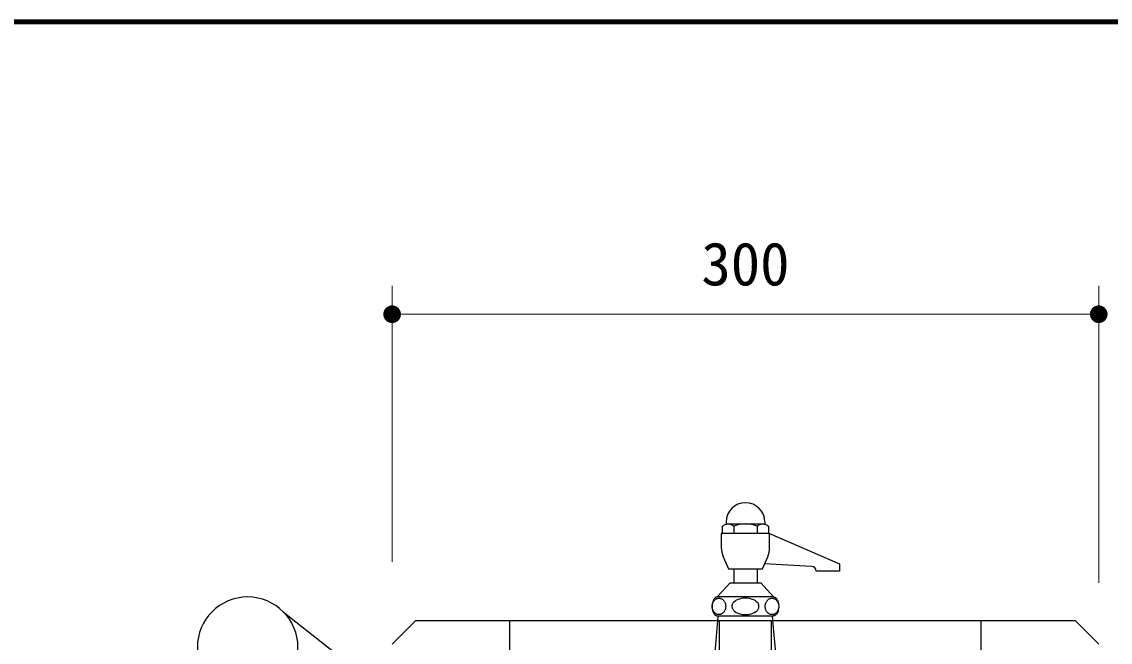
# Model space of a CAD drawing. Units: millimetres at full size, sheet at 1:20; some dimension numbers follow another scale. Extents: x 300 to 8100, y 300 to 5640.
# Drawn here: x 6263 to 7187, y 5113 to 5640 of the extents above; entities that cross this region are included whole.
import ezdxf
from ezdxf.enums import TextEntityAlignment as Align

# ---------------------------------------------------------------- set-up
doc = ezdxf.new("R2010")
doc.units = ezdxf.units.MM
doc.header["$LTSCALE"] = 20
for name, color, linetype, lineweight in [('D-STR-DIM\u3000寸法線、寸法値', 7, 'Continuous', 13), ('D-STR\u3000構造物外形線', 1, 'Continuous', 25), ('V-nasSTD', 3, 'Continuous', 140)]:
    doc.layers.add(name, color=color, linetype=linetype, lineweight=lineweight)
doc.styles.add('ＭＳ ゴシック', font='')
doc.styles.get('ＭＳ ゴシック').set_extended_font_data('MS Gothic')

# ---------------------------------------------------------------- blocks, each defined once
blk = doc.blocks.new('filled_dot')
at = {"color": 0, "linetype": 'Continuous', "lineweight": -2, "const_width": 1.25}
blk.add_lwpolyline([(-0.625, 0, 1), (0.625, 0, 1)], format="xyb", close=True, dxfattribs=at)

msp = doc.modelspace()

# ---------------------------------------------------------------- linework, layer by layer
at = {"layer": 'D-STR-DIM\u3000寸法線、寸法値'}
for p, q in [((6577.3, 5181.62), (6577.3, 5415.78)), ((7177.3, 5163.78), (7177.3, 5415.78)), ((6577.3, 5391.78), (7177.3, 5391.78))]:
    msp.add_line(p, q, dxfattribs=at)
at = {"layer": 'D-STR\u3000構造物外形線'}
for p, q in [((6860.8, 5215.28), (6860.8, 5213.52)), ((6862.58, 5213.78), (6892.02, 5213.78)), ((6893.8, 5215.28), (6893.8, 5213.52)), ((6897.8, 5205.78), (6856.8, 5205.78)), ((6856.8, 5205.78), (6856.8, 5193.88)), ((6857.67, 5211.78), (6857.67, 5205.78)), ((6867.48, 5211.78), (6867.48, 5205.78)), ((6887.11, 5211.78), (6887.11, 5205.78)), ((6896.93, 5211.78), (6896.93, 5205.78)), ((6897.8, 5205.78), (6957.3, 5179.78)), ((6897.8, 5193.88), (6897.8, 5205.78)), ((6858.42, 5186), (6862.8, 5175.78)), ((6891.8, 5175.78), (6896.18, 5186)), ((6933.5, 5177.77), (6893.51, 5179.78)), ((6957.3, 5179.78), (6957.3, 5173.78)), ((6862.8, 5175.78), (6891.8, 5175.78)), ((6867.3, 5175.78), (6867.3, 5163.78)), ((6887.3, 5175.78), (6887.3, 5163.78)), ((6957.3, 5173.78), (6937.3, 5173.78)), ((6864.3, 5163.78), (6853.36, 5151.78)), ((6864.3, 5163.78), (6890.3, 5163.78)), ((6890.3, 5163.78), (6901.24, 5151.78)), ((6901.24, 5151.78), (6853.36, 5151.78)), ((6484.79, 5139.27), (6577.3, 5066.38)), ((6577.3, 5111.78), (6597.3, 5131.78)), ((6597.3, 5131.78), (7157.3, 5131.78)), ((6851.3, 5101.35), (6853.95, 5131.78)), ((6853.36, 5135.78), (6901.24, 5135.78)), ((6853.95, 5131.78), (6854.3, 5135.78)), ((6855.3, 4968.58), (6855.3, 5131.78)), ((6899.3, 4968.58), (6899.3, 5131.78)), ((6900.65, 5131.78), (6900.3, 5135.78)), ((6903.3, 5101.35), (6900.65, 5131.78)), ((7177.3, 5111.78), (7157.3, 5131.78))]:
    msp.add_line(p, q, dxfattribs=at)
for points in [[(6857.67, 5211.78), (6858.24, 5212.23), (6858.83, 5212.63), (6859.43, 5212.98), (6860.05, 5213.26), (6860.67, 5213.49), (6861.3, 5213.65), (6861.94, 5213.75), (6862.58, 5213.78), (6863.22, 5213.75), (6863.85, 5213.65), (6864.48, 5213.49), (6865.11, 5213.26), (6865.72, 5212.98), (6866.32, 5212.63), (6866.91, 5212.23), (6867.48, 5211.78)], [(6887.11, 5211.78), (6887.69, 5212.23), (6888.28, 5212.63), (6888.88, 5212.98), (6889.49, 5213.26), (6890.12, 5213.49), (6890.75, 5213.65), (6891.38, 5213.75), (6892.02, 5213.78), (6892.66, 5213.75), (6893.3, 5213.65), (6893.93, 5213.49), (6894.55, 5213.26), (6895.17, 5212.98), (6895.77, 5212.63), (6896.36, 5212.23), (6896.93, 5211.78)], [(6853.36, 5151.78), (6853.26, 5151.78), (6852.9, 5151.73), (6852.56, 5151.64), (6852.25, 5151.52), (6851.97, 5151.36), (6851.48, 5150.97), (6851.06, 5150.55), (6850.67, 5150.03), (6850.26, 5149.36), (6850.07, 5148.98), (6849.89, 5148.55), (6849.56, 5147.59), (6849.3, 5146.57), (6849.14, 5145.55), (6849.06, 5144.59), (6849.03, 5143.71), (6849.06, 5142.87), (6849.14, 5142.04), (6849.26, 5141.24), (6849.42, 5140.47), (6849.64, 5139.71), (6849.92, 5138.93), (6849.98, 5138.78)], [(6850.76, 5138.78), (6850.48, 5139.13), (6850.22, 5139.52), (6849.97, 5139.94), (6849.75, 5140.38), (6849.56, 5140.85), (6849.39, 5141.34), (6849.26, 5141.84), (6849.15, 5142.36), (6849.08, 5142.89), (6849.04, 5143.41), (6849.03, 5143.94), (6849.06, 5144.47), (6849.12, 5144.98), (6849.2, 5145.48), (6849.32, 5145.96), (6849.46, 5146.42), (6849.63, 5146.87), (6849.82, 5147.32), (6850.05, 5147.75), (6850.3, 5148.16), (6850.58, 5148.56), (6850.89, 5148.93), (6851.22, 5149.27), (6851.58, 5149.59), (6851.95, 5149.87), (6852.34, 5150.11), (6852.74, 5150.32), (6853.14, 5150.49), (6853.55, 5150.62), (6853.97, 5150.71), (6854.38, 5150.76), (6854.78, 5150.78), (6855.19, 5150.76), (6855.6, 5150.71), (6856.01, 5150.62), (6856.42, 5150.49), (6856.83, 5150.32), (6857.23, 5150.11), (6857.62, 5149.87), (6857.99, 5149.59), (6858.34, 5149.27), (6858.68, 5148.93), (6858.98, 5148.56), (6859.27, 5148.16), (6859.52, 5147.75), (6859.74, 5147.32), (6859.94, 5146.87), (6860.11, 5146.42), (6860.25, 5145.96), (6860.36, 5145.48), (6860.45, 5144.98), (6860.5, 5144.47), (6860.53, 5143.94), (6860.52, 5143.41), (6860.49, 5142.89), (6860.41, 5142.36), (6860.31, 5141.84), (6860.17, 5141.34), (6860.01, 5140.85), (6859.81, 5140.38), (6859.59, 5139.94), (6859.35, 5139.52), (6859.09, 5139.13), (6858.81, 5138.78)], [(6885.35, 5138.78), (6885.6, 5138.93), (6886.7, 5139.76), (6887.15, 5140.17), (6887.54, 5140.59), (6887.86, 5141.01), (6888.14, 5141.45), (6888.38, 5141.9), (6888.56, 5142.36), (6888.69, 5142.84), (6888.76, 5143.36), (6888.78, 5143.9), (6888.74, 5144.47), (6888.64, 5145.03), (6888.48, 5145.54), (6888.26, 5146.01), (6887.97, 5146.43), (6887.34, 5147.17), (6886.72, 5147.8), (6885.97, 5148.39), (6884.94, 5149.01), (6883.71, 5149.59), (6882.36, 5150.06), (6880.85, 5150.43), (6879.14, 5150.69), (6878.23, 5150.77), (6877.31, 5150.8), (6876.4, 5150.77), (6875.48, 5150.69), (6873.74, 5150.43), (6872.23, 5150.06), (6870.88, 5149.59), (6869.66, 5149.01), (6869.07, 5148.66), (6868.48, 5148.25), (6867.26, 5147.24), (6866.72, 5146.65), (6866.3, 5146.03), (6866.02, 5145.38), (6865.88, 5144.7), (6865.83, 5144.02), (6865.84, 5143.41), (6865.91, 5142.86), (6866.04, 5142.36), (6866.23, 5141.9), (6866.46, 5141.45), (6866.74, 5141.01), (6867.07, 5140.59), (6867.45, 5140.17), (6867.9, 5139.76), (6869, 5138.93), (6869.25, 5138.78)], [(6895.79, 5138.78), (6895.51, 5139.13), (6895.25, 5139.52), (6895.01, 5139.94), (6894.79, 5140.38), (6894.59, 5140.85), (6894.43, 5141.34), (6894.29, 5141.84), (6894.19, 5142.36), (6894.11, 5142.89), (6894.07, 5143.41), (6894.07, 5143.94), (6894.09, 5144.47), (6894.15, 5144.98), (6894.24, 5145.48), (6894.35, 5145.96), (6894.49, 5146.42), (6894.66, 5146.87), (6894.85, 5147.32), (6895.08, 5147.75), (6895.33, 5148.16), (6895.62, 5148.56), (6895.92, 5148.93), (6896.26, 5149.27), (6896.61, 5149.59), (6896.98, 5149.87), (6897.37, 5150.11), (6897.77, 5150.32), (6898.18, 5150.49), (6898.59, 5150.62), (6899, 5150.71), (6899.41, 5150.76), (6899.82, 5150.78), (6900.22, 5150.76), (6900.63, 5150.71), (6901.04, 5150.62), (6901.46, 5150.49), (6901.86, 5150.32), (6902.26, 5150.11), (6902.65, 5149.87), (6903.02, 5149.59), (6903.38, 5149.27), (6903.71, 5148.93), (6904.02, 5148.56), (6904.3, 5148.16), (6904.55, 5147.75), (6904.78, 5147.32), (6904.97, 5146.87), (6905.14, 5146.42), (6905.28, 5145.96), (6905.39, 5145.48), (6905.48, 5144.98), (6905.54, 5144.47), (6905.56, 5143.94), (6905.56, 5143.41), (6905.52, 5142.89), (6905.45, 5142.36), (6905.34, 5141.84), (6905.21, 5141.34), (6905.04, 5140.85), (6904.84, 5140.38), (6904.62, 5139.94), (6904.38, 5139.52), (6904.12, 5139.13), (6903.84, 5138.78)], [(6901.24, 5151.78), (6901.53, 5151.76), (6901.82, 5151.7), (6902.12, 5151.61), (6902.41, 5151.48), (6902.71, 5151.3), (6902.99, 5151.09), (6903.27, 5150.84), (6903.54, 5150.55), (6903.8, 5150.23), (6904.04, 5149.87), (6904.27, 5149.48), (6904.48, 5149.07), (6904.85, 5148.18), (6905.14, 5147.24), (6905.36, 5146.24), (6905.5, 5145.15), (6905.56, 5144.02), (6905.54, 5142.87), (6905.42, 5141.74), (6905.22, 5140.66), (6904.95, 5139.67), (6904.62, 5138.78)], [(6849.98, 5138.78), (6850.02, 5138.69), (6850.23, 5138.25), (6850.45, 5137.86), (6850.56, 5137.67), (6850.67, 5137.5), (6850.79, 5137.34), (6850.9, 5137.19), (6851.13, 5136.92), (6851.36, 5136.68), (6851.6, 5136.48), (6851.83, 5136.3), (6852.05, 5136.15), (6852.26, 5136.03), (6852.46, 5135.94), (6852.65, 5135.88), (6852.82, 5135.84), (6852.99, 5135.81), (6853.15, 5135.79), (6853.3, 5135.78), (6853.36, 5135.78)], [(6858.81, 5138.78), (6858.43, 5138.36), (6858, 5137.98), (6857.54, 5137.63), (6857.04, 5137.34), (6856.77, 5137.21), (6856.5, 5137.1), (6856.23, 5137), (6855.94, 5136.92), (6855.66, 5136.86), (6855.37, 5136.81), (6855.08, 5136.79), (6854.78, 5136.78), (6854.49, 5136.79), (6854.2, 5136.81), (6853.91, 5136.86), (6853.62, 5136.92), (6853.34, 5137), (6853.06, 5137.1), (6852.79, 5137.21), (6852.53, 5137.34), (6852.03, 5137.63), (6851.56, 5137.98), (6851.14, 5138.36), (6850.76, 5138.78)], [(6869.25, 5138.78), (6869.51, 5138.62), (6870.23, 5138.26), (6870.95, 5137.95), (6871.69, 5137.67), (6872.43, 5137.44), (6873.86, 5137.09), (6874.53, 5136.97), (6875.18, 5136.89), (6876.34, 5136.81), (6877.3, 5136.78), (6878.26, 5136.81), (6879.43, 5136.9), (6880.07, 5136.97), (6880.75, 5137.09), (6882.18, 5137.44), (6882.92, 5137.68), (6883.65, 5137.95), (6884.37, 5138.27), (6885.09, 5138.62), (6885.35, 5138.78)], [(6903.84, 5138.78), (6903.46, 5138.36), (6903.04, 5137.98), (6902.57, 5137.63), (6902.07, 5137.34), (6901.81, 5137.21), (6901.54, 5137.1), (6901.26, 5137), (6900.98, 5136.92), (6900.69, 5136.86), (6900.4, 5136.81), (6900.11, 5136.79), (6899.82, 5136.78), (6899.52, 5136.79), (6899.23, 5136.81), (6898.94, 5136.86), (6898.65, 5136.92), (6898.37, 5137), (6898.1, 5137.1), (6897.83, 5137.21), (6897.56, 5137.34), (6897.06, 5137.63), (6896.6, 5137.98), (6896.17, 5138.36), (6895.79, 5138.78)], [(6904.62, 5138.78), (6904.46, 5138.45), (6904.3, 5138.13), (6904.13, 5137.82), (6903.94, 5137.53), (6903.75, 5137.26), (6903.54, 5137.01), (6903.33, 5136.78), (6903.11, 5136.57), (6902.89, 5136.38), (6902.66, 5136.22), (6902.42, 5136.08), (6902.19, 5135.97), (6901.95, 5135.89), (6901.71, 5135.83), (6901.47, 5135.79), (6901.24, 5135.78)]]:
    msp.add_lwpolyline(points, dxfattribs=at)
msp.add_lwpolyline([(6677.3, 5131.78), (7077.3, 5131.78), (7077.3, 5078.78), (6677.3, 5078.78)], close=True, dxfattribs=at)
for centre, radius, start, end in [((6877.3, 5215.28), 16.5, 0, 180), ((6877.3, 5188.69), 25.08, 66.96497, 113.03503), ((6876.8, 5193.88), 20, 180, 203.19859), ((6877.8, 5193.88), 20, 336.80141, 0), ((6933.3, 5173.78), 4, 0, 87.12942), ((6454.6, 5109.08), 42.7, 90, 270), ((6454.6, 5109.08), 42.7, 270, 90)]:
    msp.add_arc(centre, radius, start, end, dxfattribs=at)
at = {"layer": 'V-nasSTD'}
msp.add_lwpolyline([(300, 300), (300, 5640), (8100, 5640), (8100, 300)], close=True, dxfattribs=at)

# ---------------------------------------------------------------- block references
at = {"layer": 'D-STR-DIM\u3000寸法線、寸法値', "xscale": 6, "yscale": 6}
msp.add_blockref('filled_dot', (6577.3, 5391.78), dxfattribs=at)
at = {"layer": 'D-STR-DIM\u3000寸法線、寸法値', "xscale": 6, "yscale": 6, "rotation": 180}
msp.add_blockref('filled_dot', (7177.3, 5391.78), dxfattribs=at)

# ---------------------------------------------------------------- texts
at = {"layer": 'D-STR-DIM\u3000寸法線、寸法値', "style": 'ＭＳ ゴシック'}
msp.add_text('300', height=36.66, dxfattribs=at).set_placement((6877.3, 5434.53), align=Align.MIDDLE_CENTER)

doc.saveas('drawing.dxf')
